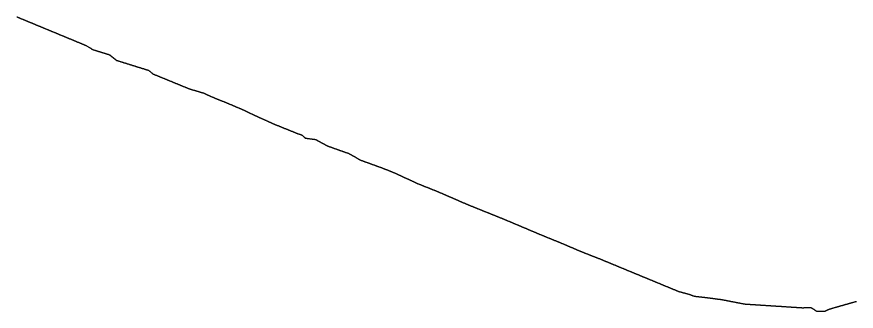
# Model space of a CAD drawing. Header units: metres. Extents: x 418141 to 634354, y 3209888 to 3220191.
# Drawn here: x 418141 to 444891, y 3209888 to 3219271 of the extents above; entities that cross this region are included whole.
import ezdxf

# ---------------------------------------------------------------- set-up
doc = ezdxf.new("R2010")
doc.units = ezdxf.units.M

msp = doc.modelspace()

# ---------------------------------------------------------------- linework, layer by layer
at = {"flags": 128}
msp.add_lwpolyline([(418141, 3219271), (418152, 3219267), (418163, 3219262), (418174, 3219257), (418185, 3219253), (418196, 3219248), (418207, 3219244), (418218, 3219239), (418229, 3219234), (418240, 3219230), (418251, 3219225), (418262, 3219221), (418273, 3219216), (418284, 3219211), (418295, 3219207), (418306, 3219202), (418318, 3219198), (418329, 3219193), (418340, 3219188), (418351, 3219184), (418362, 3219179), (418373, 3219175), (418384, 3219170), (418395, 3219166), (418406, 3219161), (418417, 3219156), (418428, 3219152), (418440, 3219147), (418451, 3219143), (418462, 3219138), (418472, 3219133), (418484, 3219129), (418495, 3219124), (418506, 3219120), (418517, 3219115), (418528, 3219110), (418539, 3219106), (418550, 3219101), (418561, 3219097), (418572, 3219092), (418583, 3219087), (418594, 3219083), (418606, 3219078), (418617, 3219074), (418628, 3219069), (418639, 3219065), (418650, 3219060), (418661, 3219055), (418672, 3219051), (418683, 3219046), (418694, 3219042), (418705, 3219037), (418716, 3219032), (418727, 3219028), (418739, 3219023), (418750, 3219018), (418761, 3219014), (418772, 3219009), (418783, 3219004), (418794, 3219000), (418805, 3218995), (418816, 3218991), (418827, 3218986), (418838, 3218982), (418849, 3218977), (418860, 3218972), (418871, 3218968), (418882, 3218963), (418894, 3218959), (418905, 3218954), (418916, 3218950), (418927, 3218945), (418938, 3218940), (418949, 3218936), (418960, 3218931), (418971, 3218927), (418982, 3218922), (418993, 3218917), (419004, 3218913), (419016, 3218908), (419027, 3218904), (419038, 3218899), (419049, 3218894), (419060, 3218890), (419071, 3218885), (419083, 3218881), (419094, 3218876), (419105, 3218871), (419116, 3218867), (419127, 3218862), (419138, 3218858), (419149, 3218853), (419160, 3218848), (419172, 3218844), (419183, 3218839), (419193, 3218835), (419204, 3218830), (419216, 3218826), (419227, 3218821), (419238, 3218816), (419249, 3218812), (419260, 3218807), (419271, 3218802), (419282, 3218798), (419294, 3218793), (419305, 3218789), (419316, 3218784), (419327, 3218779), (419338, 3218775), (419349, 3218770), (419360, 3218766), (419371, 3218761), (419382, 3218757), (419393, 3218752), (419405, 3218747), (419416, 3218743), (419427, 3218738), (419438, 3218734), (419449, 3218729), (419460, 3218724), (419471, 3218720), (419482, 3218715), (419493, 3218711), (419504, 3218706), (419515, 3218701), (419526, 3218697), (419537, 3218692), (419548, 3218688), (419560, 3218683), (419571, 3218679), (419582, 3218674), (419593, 3218669), (419604, 3218665), (419615, 3218660), (419626, 3218655), (419637, 3218651), (419648, 3218646), (419659, 3218642), (419670, 3218637), (419681, 3218632), (419692, 3218628), (419704, 3218623), (419715, 3218619), (419726, 3218614), (419737, 3218609), (419748, 3218605), (419759, 3218600), (419770, 3218596), (419781, 3218591), (419792, 3218586), (419803, 3218582), (419814, 3218577), (419824, 3218573), (419836, 3218569), (419847, 3218564), (419858, 3218559), (419869, 3218555), (419880, 3218550), (419891, 3218546), (419902, 3218541), (419913, 3218536), (419924, 3218532), (419935, 3218527), (419946, 3218522), (419957, 3218518), (419968, 3218513), (419979, 3218509), (419991, 3218504), (420002, 3218500), (420013, 3218495), (420024, 3218490), (420035, 3218486), (420046, 3218481), (420057, 3218477), (420068, 3218472), (420079, 3218467), (420090, 3218463), (420102, 3218458), (420113, 3218454), (420124, 3218449), (420135, 3218444), (420146, 3218440), (420157, 3218435), (420168, 3218431), (420179, 3218426), (420190, 3218421), (420201, 3218417), (420212, 3218412), (420224, 3218408), (420235, 3218403), (420246, 3218398), (420257, 3218394), (420268, 3218389), (420279, 3218385), (420290, 3218380), (420301, 3218375), (420312, 3218371), (420323, 3218366), (420334, 3218362), (420345, 3218357), (420356, 3218351), (420366, 3218345), (420454, 3218292), (420465, 3218286), (420475, 3218280), (420485, 3218273), (420495, 3218267), (420506, 3218261), (420516, 3218255), (420526, 3218249), (420537, 3218243), (420547, 3218236), (420557, 3218230), (420566, 3218225), (420577, 3218222), (420589, 3218218), (420600, 3218214), (420612, 3218211), (420623, 3218207), (420634, 3218204), (420646, 3218200), (420657, 3218196), (420669, 3218193), (420680, 3218189), (420692, 3218186), (420703, 3218182), (420715, 3218179), (420726, 3218175), (420738, 3218171), (420749, 3218168), (420760, 3218164), (420772, 3218161), (420783, 3218157), (420795, 3218154), (420806, 3218150), (420818, 3218147), (420829, 3218143), (420841, 3218140), (420853, 3218136), (420864, 3218132), (420876, 3218129), (420887, 3218125), (420898, 3218122), (420910, 3218118), (420921, 3218114), (420933, 3218111), (420944, 3218107), (420956, 3218104), (420967, 3218100), (420979, 3218097), (420990, 3218093), (421002, 3218089), (421013, 3218086), (421025, 3218082), (421036, 3218079), (421048, 3218075), (421059, 3218071), (421071, 3218068), (421082, 3218064), (421094, 3218061), (421105, 3218057), (421116, 3218053), (421327, 3217881), (421338, 3217877), (421350, 3217874), (421361, 3217870), (421373, 3217866), (421384, 3217863), (421396, 3217859), (421407, 3217856), (421419, 3217852), (421430, 3217849), (421442, 3217845), (421453, 3217841), (421465, 3217838), (421476, 3217834), (421488, 3217831), (421499, 3217827), (421511, 3217824), (421522, 3217820), (421534, 3217816), (421545, 3217813), (421556, 3217809), (421568, 3217806), (421579, 3217802), (421591, 3217799), (421602, 3217795), (421614, 3217792), (421625, 3217788), (421637, 3217784), (421648, 3217781), (421660, 3217777), (421671, 3217774), (421682, 3217770), (421694, 3217767), (421706, 3217763), (421717, 3217759), (421729, 3217756), (421740, 3217752), (421751, 3217749), (421763, 3217745), (421775, 3217742), (421786, 3217738), (421798, 3217735), (421810, 3217731), (421821, 3217727), (421833, 3217724), (421844, 3217720), (421855, 3217716), (421866, 3217713), (421877, 3217710), (421889, 3217706), (421900, 3217703), (421912, 3217699), (421923, 3217696), (421935, 3217692), (421946, 3217688), (421958, 3217685), (421969, 3217681), (421980, 3217678), (421992, 3217674), (422003, 3217671), (422015, 3217667), (422026, 3217664), (422037, 3217660), (422049, 3217657), (422060, 3217653), (422072, 3217650), (422083, 3217646), (422095, 3217642), (422106, 3217639), (422118, 3217635), (422129, 3217632), (422141, 3217628), (422152, 3217625), (422164, 3217621), (422175, 3217618), (422187, 3217614), (422198, 3217610), (422210, 3217607), (422221, 3217603), (422233, 3217600), (422244, 3217596), (422256, 3217592), (422267, 3217589), (422279, 3217585), (422290, 3217582), (422302, 3217578), (422313, 3217575), (422325, 3217571), (422336, 3217567), (422341, 3217566), (422350, 3217558), (422360, 3217551), (422369, 3217543), (422378, 3217535), (422387, 3217528), (422397, 3217520), (422406, 3217512), (422415, 3217504), (422424, 3217497), (422433, 3217489), (422443, 3217481), (422452, 3217474), (422461, 3217466), (422470, 3217458), (422477, 3217453), (422488, 3217448), (422500, 3217444), (422511, 3217439), (422522, 3217434), (422533, 3217430), (422544, 3217425), (422555, 3217421), (422566, 3217416), (422577, 3217412), (422589, 3217407), (422600, 3217403), (422611, 3217398), (422622, 3217393), (422633, 3217389), (422644, 3217384), (422655, 3217380), (422666, 3217375), (422678, 3217370), (422689, 3217366), (422700, 3217361), (422711, 3217357), (422722, 3217352), (422733, 3217348), (422745, 3217343), (422756, 3217338), (422767, 3217334), (422778, 3217329), (422789, 3217325), (422800, 3217320), (422811, 3217315), (422823, 3217311), (422834, 3217306), (422845, 3217302), (422856, 3217297), (422867, 3217293), (422878, 3217288), (422889, 3217283), (422900, 3217279), (422911, 3217274), (422923, 3217270), (422934, 3217265), (422945, 3217261), (422956, 3217256), (422967, 3217252), (422978, 3217247), (422989, 3217242), (423001, 3217238), (423012, 3217233), (423023, 3217228), (423034, 3217224), (423045, 3217219), (423056, 3217215), (423068, 3217210), (423079, 3217205), (423090, 3217201), (423101, 3217196), (423113, 3217192), (423124, 3217187), (423135, 3217182), (423146, 3217178), (423157, 3217173), (423168, 3217169), (423179, 3217164), (423191, 3217160), (423202, 3217155), (423214, 3217150), (423225, 3217146), (423236, 3217141), (423247, 3217137), (423258, 3217132), (423269, 3217127), (423280, 3217123), (423291, 3217118), (423302, 3217114), (423314, 3217109), (423325, 3217105), (423336, 3217100), (423347, 3217096), (423358, 3217091), (423369, 3217086), (423380, 3217082), (423392, 3217077), (423403, 3217073), (423414, 3217068), (423425, 3217064), (423436, 3217059), (423447, 3217054), (423458, 3217050), (423469, 3217045), (423481, 3217041), (423492, 3217036), (423503, 3217032), (423514, 3217027), (423525, 3217023), (423536, 3217018), (423547, 3217013), (423558, 3217009), (423569, 3217004), (423581, 3217000), (423592, 3216995), (423603, 3216991), (423614, 3216986), (423625, 3216982), (423636, 3216977), (423640, 3216976), (423651, 3216972), (423663, 3216969), (423674, 3216965), (423686, 3216962), (423697, 3216959), (423709, 3216955), (423720, 3216952), (423732, 3216948), (423743, 3216945), (423755, 3216942), (423767, 3216938), (423778, 3216935), (423790, 3216931), (423801, 3216928), (423813, 3216925), (423824, 3216921), (423836, 3216918), (423847, 3216914), (423859, 3216911), (423870, 3216908), (423882, 3216904), (423893, 3216901), (423905, 3216897), (423916, 3216894), (423928, 3216890), (423939, 3216887), (423951, 3216884), (423962, 3216880), (423974, 3216877), (423985, 3216873), (423997, 3216870), (424008, 3216866), (424020, 3216863), (424031, 3216860), (424043, 3216856), (424055, 3216853), (424066, 3216849), (424078, 3216846), (424089, 3216843), (424100, 3216838), (424111, 3216833), (424122, 3216828), (424132, 3216823), (424143, 3216818), (424154, 3216813), (424166, 3216808), (424177, 3216803), (424188, 3216798), (424199, 3216793), (424210, 3216788), (424221, 3216783), (424232, 3216778), (424243, 3216774), (424254, 3216769), (424265, 3216764), (424276, 3216759), (424287, 3216754), (424297, 3216749), (424308, 3216744), (424318, 3216740), (424329, 3216735), (424340, 3216730), (424351, 3216725), (424362, 3216720), (424373, 3216715), (424383, 3216711), (424394, 3216705), (424405, 3216701), (424416, 3216696), (424427, 3216691), (424438, 3216686), (424449, 3216682), (424460, 3216677), (424471, 3216672), (424482, 3216668), (424494, 3216663), (424505, 3216659), (424516, 3216654), (424527, 3216650), (424539, 3216646), (424549, 3216641), (424561, 3216637), (424572, 3216633), (424583, 3216628), (424591, 3216625), (424602, 3216621), (424613, 3216616), (424624, 3216612), (424635, 3216608), (424646, 3216603), (424657, 3216599), (424668, 3216595), (424679, 3216590), (424690, 3216586), (424701, 3216581), (424712, 3216577), (424723, 3216573), (424735, 3216568), (424746, 3216564), (424757, 3216560), (424768, 3216555), (424779, 3216551), (424791, 3216546), (424802, 3216542), (424813, 3216537), (424824, 3216533), (424835, 3216528), (424846, 3216523), (424857, 3216519), (424869, 3216514), (424880, 3216509), (424891, 3216504), (424902, 3216499), (424913, 3216495), (424924, 3216490), (424935, 3216485), (424946, 3216480), (424957, 3216476), (424968, 3216471), (424979, 3216466), (424990, 3216462), (425002, 3216457), (425013, 3216452), (425024, 3216448), (425035, 3216443), (425046, 3216438), (425057, 3216433), (425068, 3216429), (425079, 3216424), (425090, 3216419), (425101, 3216414), (425112, 3216410), (425124, 3216405), (425135, 3216400), (425146, 3216396), (425157, 3216391), (425168, 3216386), (425179, 3216381), (425190, 3216377), (425201, 3216372), (425212, 3216367), (425223, 3216363), (425234, 3216358), (425245, 3216353), (425256, 3216348), (425267, 3216344), (425278, 3216339), (425288, 3216334), (425299, 3216330), (425311, 3216325), (425322, 3216321), (425333, 3216316), (425344, 3216311), (425355, 3216306), (425366, 3216302), (425377, 3216297), (425388, 3216292), (425399, 3216287), (425410, 3216282), (425420, 3216277), (425431, 3216271), (425442, 3216266), (425453, 3216261), (425463, 3216255), (425474, 3216250), (425485, 3216245), (425496, 3216240), (425507, 3216235), (425517, 3216229), (425528, 3216224), (425539, 3216219), (425550, 3216214), (425561, 3216209), (425572, 3216204), (425582, 3216198), (425593, 3216193), (425604, 3216188), (425615, 3216183), (425626, 3216177), (425637, 3216172), (425648, 3216167), (425658, 3216162), (425669, 3216157), (425679, 3216151), (425690, 3216146), (425701, 3216141), (425712, 3216136), (425723, 3216130), (425733, 3216125), (425744, 3216120), (425755, 3216115), (425766, 3216110), (425777, 3216105), (425788, 3216100), (425799, 3216096), (425810, 3216091), (425821, 3216086), (425832, 3216081), (425843, 3216076), (425854, 3216071), (425866, 3216066), (425877, 3216061), (425888, 3216056), (425899, 3216051), (425910, 3216046), (425921, 3216041), (425932, 3216036), (425943, 3216031), (425954, 3216027), (425965, 3216022), (425976, 3216017), (425987, 3216012), (425998, 3216007), (426009, 3216002), (426020, 3215997), (426030, 3215992), (426041, 3215987), (426052, 3215982), (426063, 3215977), (426074, 3215973), (426085, 3215968), (426108, 3215958), (426119, 3215953), (426130, 3215948), (426141, 3215943), (426152, 3215938), (426163, 3215933), (426174, 3215928), (426184, 3215923), (426195, 3215918), (426206, 3215913), (426218, 3215908), (426227, 3215904), (426238, 3215899), (426249, 3215894), (426260, 3215889), (426271, 3215884), (426282, 3215879), (426292, 3215874), (426303, 3215869), (426314, 3215864), (426326, 3215859), (426331, 3215857), (426342, 3215852), (426354, 3215847), (426365, 3215842), (426376, 3215838), (426387, 3215833), (426398, 3215829), (426410, 3215825), (426421, 3215820), (426432, 3215815), (426443, 3215811), (426454, 3215807), (426465, 3215802), (426476, 3215798), (426488, 3215793), (426499, 3215788), (426510, 3215784), (426521, 3215779), (426532, 3215775), (426543, 3215770), (426554, 3215766), (426565, 3215761), (426576, 3215757), (426588, 3215752), (426599, 3215748), (426610, 3215743), (426621, 3215739), (426632, 3215734), (426643, 3215730), (426654, 3215725), (426666, 3215721), (426677, 3215716), (426688, 3215712), (426699, 3215707), (426710, 3215703), (426721, 3215698), (426732, 3215694), (426744, 3215689), (426755, 3215685), (426766, 3215680), (426777, 3215676), (426788, 3215671), (426799, 3215667), (426810, 3215662), (426821, 3215658), (426833, 3215653), (426844, 3215649), (426855, 3215644), (426866, 3215640), (426877, 3215635), (426888, 3215631), (426899, 3215626), (426911, 3215622), (426922, 3215617), (426933, 3215613), (426944, 3215608), (426955, 3215604), (426966, 3215599), (426977, 3215594), (426988, 3215590), (427000, 3215585), (427011, 3215581), (427022, 3215576), (427033, 3215572), (427044, 3215567), (427055, 3215562), (427066, 3215558), (427078, 3215554), (427089, 3215550), (427101, 3215546), (427113, 3215542), (427125, 3215538), (427136, 3215534), (427148, 3215530), (427159, 3215526), (427170, 3215523), (427182, 3215519), (427193, 3215515), (427205, 3215513), (427216, 3215509), (427227, 3215503), (427236, 3215495), (427245, 3215487), (427253, 3215479), (427262, 3215471), (427271, 3215463), (427280, 3215455), (427289, 3215447), (427298, 3215439), (427307, 3215431), (427316, 3215424), (427325, 3215416), (427334, 3215408), (427345, 3215403), (427357, 3215402), (427369, 3215400), (427381, 3215398), (427392, 3215397), (427404, 3215395), (427416, 3215394), (427428, 3215392), (427440, 3215391), (427451, 3215389), (427463, 3215388), (427475, 3215386), (427487, 3215385), (427499, 3215383), (427511, 3215381), (427523, 3215380), (427534, 3215378), (427546, 3215377), (427558, 3215375), (427570, 3215374), (427582, 3215372), (427594, 3215371), (427605, 3215369), (427617, 3215368), (427629, 3215366), (427641, 3215365), (427653, 3215363), (427665, 3215362), (427676, 3215357), (427686, 3215352), (427697, 3215346), (427707, 3215340), (427718, 3215334), (427728, 3215328), (427738, 3215322), (427749, 3215317), (427759, 3215311), (427769, 3215305), (427780, 3215299), (427790, 3215293), (427801, 3215288), (427811, 3215282), (427822, 3215276), (427832, 3215270), (427843, 3215264), (427853, 3215259), (427864, 3215253), (427874, 3215247), (427885, 3215241), (427895, 3215235), (427906, 3215230), (427916, 3215224), (427927, 3215218), (427937, 3215212), (427948, 3215207), (427958, 3215201), (427968, 3215195), (427979, 3215189), (427990, 3215184), (428000, 3215178), (428011, 3215172), (428021, 3215166), (428032, 3215161), (428043, 3215156), (428054, 3215152), (428066, 3215148), (428077, 3215144), (428088, 3215140), (428100, 3215136), (428111, 3215132), (428122, 3215128), (428133, 3215124), (428145, 3215119), (428156, 3215115), (428168, 3215111), (428179, 3215107), (428191, 3215103), (428202, 3215099), (428213, 3215094), (428224, 3215090), (428235, 3215086), (428247, 3215082), (428258, 3215078), (428269, 3215074), (428281, 3215070), (428292, 3215066), (428303, 3215062), (428314, 3215058), (428326, 3215054), (428337, 3215050), (428348, 3215046), (428359, 3215042), (428371, 3215038), (428382, 3215034), (428393, 3215030), (428405, 3215026), (428416, 3215022), (428427, 3215018), (428439, 3215014), (428450, 3215010), (428461, 3215006), (428472, 3215002), (428483, 3214999), (428495, 3214995), (428506, 3214991), (428517, 3214987), (428529, 3214983), (428540, 3214979), (428551, 3214975), (428563, 3214971), (428574, 3214967), (428585, 3214963), (428596, 3214959), (428608, 3214955), (428619, 3214951), (428630, 3214947), (428642, 3214943), (428653, 3214940), (428664, 3214936), (428676, 3214932), (428687, 3214928), (428698, 3214924), (428710, 3214920), (428720, 3214914), (428731, 3214908), (428741, 3214902), (428752, 3214896), (428762, 3214891), (428773, 3214885), (428783, 3214879), (428794, 3214873), (428804, 3214867), (428815, 3214861), (428825, 3214855), (428836, 3214850), (428846, 3214844), (428857, 3214838), (428867, 3214832), (428878, 3214826), (428888, 3214820), (428899, 3214815), (428909, 3214809), (428920, 3214803), (428930, 3214797), (428940, 3214791), (428951, 3214786), (428961, 3214780), (428972, 3214774), (428982, 3214768), (428993, 3214762), (429003, 3214756), (429014, 3214751), (429024, 3214745), (429035, 3214739), (429045, 3214733), (429056, 3214727), (429066, 3214721), (429077, 3214716), (429087, 3214710), (429098, 3214705), (429109, 3214699), (429120, 3214695), (429131, 3214691), (429143, 3214687), (429154, 3214683), (429165, 3214679), (429176, 3214675), (429188, 3214671), (429199, 3214667), (429210, 3214662), (429222, 3214658), (429233, 3214654), (429244, 3214650), (429256, 3214646), (429267, 3214642), (429278, 3214638), (429289, 3214634), (429301, 3214630), (429312, 3214626), (429323, 3214622), (429334, 3214618), (429346, 3214614), (429357, 3214610), (429368, 3214606), (429379, 3214602), (429390, 3214597), (429402, 3214593), (429413, 3214589), (429424, 3214585), (429435, 3214581), (429447, 3214577), (429458, 3214573), (429469, 3214569), (429481, 3214565), (429492, 3214561), (429503, 3214557), (429514, 3214553), (429525, 3214549), (429536, 3214545), (429548, 3214540), (429559, 3214536), (429570, 3214532), (429581, 3214528), (429592, 3214524), (429603, 3214520), (429615, 3214516), (429626, 3214512), (429637, 3214508), (429648, 3214504), (429660, 3214500), (429671, 3214496), (429682, 3214492), (429693, 3214488), (429705, 3214484), (429716, 3214480), (429727, 3214476), (429738, 3214471), (429749, 3214467), (429761, 3214463), (429772, 3214458), (429783, 3214454), (429794, 3214450), (429805, 3214445), (429816, 3214441), (429828, 3214436), (429839, 3214432), (429850, 3214428), (429861, 3214423), (429872, 3214419), (429883, 3214415), (429895, 3214410), (429906, 3214406), (429917, 3214402), (429928, 3214398), (429939, 3214393), (429950, 3214389), (429961, 3214384), (429972, 3214380), (429983, 3214375), (429995, 3214371), (430006, 3214367), (430017, 3214362), (430028, 3214358), (430039, 3214354), (430050, 3214349), (430061, 3214345), (430072, 3214341), (430083, 3214336), (430095, 3214332), (430106, 3214327), (430117, 3214323), (430128, 3214319), (430139, 3214314), (430150, 3214309), (430161, 3214305), (430172, 3214300), (430183, 3214295), (430193, 3214289), (430204, 3214284), (430215, 3214279), (430226, 3214274), (430237, 3214269), (430248, 3214264), (430258, 3214259), (430269, 3214254), (430281, 3214249), (430292, 3214244), (430303, 3214239), (430305, 3214238), (430314, 3214234), (430324, 3214229), (430335, 3214224), (430346, 3214219), (430357, 3214214), (430368, 3214209), (430379, 3214204), (430390, 3214199), (430401, 3214194), (430412, 3214189), (430423, 3214184), (430434, 3214179), (430445, 3214174), (430455, 3214169), (430466, 3214164), (430477, 3214159), (430488, 3214154), (430499, 3214149), (430509, 3214144), (430520, 3214139), (430531, 3214134), (430542, 3214129), (430553, 3214124), (430564, 3214119), (430575, 3214114), (430586, 3214109), (430597, 3214104), (430608, 3214099), (430619, 3214094), (430629, 3214089), (430640, 3214084), (430651, 3214079), (430662, 3214074), (430673, 3214069), (430684, 3214064), (430695, 3214059), (430706, 3214054), (430717, 3214049), (430728, 3214043), (430739, 3214038), (430749, 3214033), (430760, 3214028), (430771, 3214023), (430782, 3214018), (430793, 3214013), (430804, 3214008), (430815, 3214003), (430826, 3213998), (430837, 3213993), (430848, 3213988), (430859, 3213983), (430870, 3213978), (430881, 3213973), (430892, 3213968), (430903, 3213963), (430914, 3213958), (430925, 3213953), (430936, 3213949), (430947, 3213944), (430958, 3213940), (430969, 3213935), (430980, 3213931), (430991, 3213926), (431002, 3213922), (431014, 3213917), (431025, 3213913), (431036, 3213908), (431047, 3213904), (431058, 3213899), (431069, 3213895), (431081, 3213891), (431092, 3213886), (431103, 3213882), (431114, 3213877), (431125, 3213873), (431136, 3213868), (431147, 3213864), (431158, 3213860), (431170, 3213855), (431181, 3213851), (431192, 3213846), (431203, 3213842), (431214, 3213837), (431225, 3213833), (431237, 3213828), (431248, 3213824), (431259, 3213819), (431270, 3213815), (431281, 3213811), (431292, 3213806), (431303, 3213802), (431314, 3213797), (431326, 3213793), (431337, 3213788), (431348, 3213784), (431359, 3213779), (431370, 3213775), (431381, 3213770), (431393, 3213766), (431404, 3213761), (431415, 3213757), (431426, 3213753), (431437, 3213748), (431448, 3213744), (431459, 3213739), (431470, 3213735), (431482, 3213730), (431493, 3213726), (431504, 3213721), (431515, 3213717), (431526, 3213712), (431537, 3213708), (431548, 3213703), (431559, 3213699), (431571, 3213694), (431582, 3213689), (431593, 3213685), (431604, 3213680), (431615, 3213675), (431626, 3213670), (431637, 3213665), (431648, 3213661), (431659, 3213656), (431670, 3213651), (431681, 3213646), (431692, 3213642), (431703, 3213637), (431714, 3213632), (431725, 3213627), (431736, 3213622), (431747, 3213618), (431758, 3213613), (431769, 3213608), (431780, 3213603), (431791, 3213598), (431802, 3213594), (431813, 3213589), (431825, 3213584), (431835, 3213579), (431847, 3213574), (431857, 3213570), (431868, 3213565), (431879, 3213560), (431890, 3213555), (431901, 3213550), (431913, 3213546), (431924, 3213541), (431935, 3213536), (431946, 3213531), (431957, 3213527), (431968, 3213522), (431979, 3213517), (431990, 3213512), (432001, 3213507), (432012, 3213503), (432023, 3213498), (432034, 3213493), (432045, 3213488), (432056, 3213484), (432067, 3213479), (432078, 3213474), (432089, 3213469), (432100, 3213465), (432111, 3213460), (432117, 3213457), (432128, 3213452), (432139, 3213447), (432150, 3213442), (432161, 3213438), (432172, 3213433), (432183, 3213428), (432194, 3213423), (432205, 3213419), (432216, 3213414), (432227, 3213409), (432238, 3213404), (432249, 3213400), (432260, 3213395), (432271, 3213390), (432282, 3213385), (432293, 3213381), (432304, 3213376), (432315, 3213371), (432326, 3213366), (432337, 3213362), (432348, 3213357), (432359, 3213352), (432370, 3213347), (432381, 3213343), (432392, 3213338), (432403, 3213333), (432414, 3213328), (432425, 3213323), (432436, 3213318), (432447, 3213314), (432458, 3213309), (432469, 3213304), (432480, 3213300), (432491, 3213295), (432502, 3213290), (432513, 3213286), (432525, 3213281), (432536, 3213277), (432547, 3213272), (432558, 3213268), (432569, 3213263), (432580, 3213259), (432591, 3213254), (432603, 3213249), (432614, 3213245), (432625, 3213240), (432636, 3213236), (432647, 3213232), (432659, 3213227), (432670, 3213223), (432681, 3213218), (432692, 3213213), (432703, 3213209), (432714, 3213204), (432726, 3213200), (432737, 3213195), (432748, 3213191), (432759, 3213186), (432770, 3213182), (432781, 3213178), (432792, 3213173), (432804, 3213168), (432815, 3213164), (432826, 3213160), (432837, 3213155), (432848, 3213151), (432859, 3213146), (432870, 3213142), (432882, 3213137), (432893, 3213133), (432904, 3213128), (432915, 3213124), (432926, 3213119), (432937, 3213115), (432948, 3213110), (432960, 3213106), (432971, 3213101), (432982, 3213097), (432993, 3213092), (433004, 3213088), (433015, 3213083), (433026, 3213079), (433038, 3213075), (433049, 3213070), (433060, 3213066), (433071, 3213061), (433082, 3213057), (433093, 3213052), (433104, 3213048), (433116, 3213043), (433126, 3213039), (433137, 3213034), (433148, 3213030), (433160, 3213025), (433171, 3213021), (433182, 3213016), (433193, 3213012), (433204, 3213008), (433215, 3213003), (433226, 3212999), (433238, 3212994), (433249, 3212989), (433260, 3212985), (433271, 3212980), (433282, 3212976), (433293, 3212972), (433304, 3212967), (433316, 3212963), (433327, 3212958), (433338, 3212954), (433349, 3212949), (433360, 3212945), (433371, 3212940), (433382, 3212935), (433393, 3212931), (433405, 3212927), (433416, 3212922), (433427, 3212918), (433438, 3212913), (433449, 3212909), (433460, 3212904), (433471, 3212900), (433483, 3212895), (433494, 3212891), (433505, 3212886), (433516, 3212882), (433527, 3212877), (433538, 3212873), (433549, 3212868), (433560, 3212864), (433572, 3212859), (433583, 3212855), (433594, 3212850), (433605, 3212846), (433616, 3212841), (433628, 3212837), (433639, 3212833), (433650, 3212828), (433661, 3212823), (433672, 3212819), (433683, 3212814), (433694, 3212810), (433705, 3212805), (433717, 3212801), (433728, 3212796), (433739, 3212791), (433750, 3212786), (433761, 3212782), (433772, 3212777), (433783, 3212773), (433794, 3212768), (433805, 3212763), (433816, 3212758), (433827, 3212754), (433838, 3212749), (433849, 3212744), (433860, 3212740), (433871, 3212735), (433882, 3212730), (433894, 3212726), (433905, 3212721), (433916, 3212716), (433927, 3212712), (433938, 3212707), (433949, 3212702), (433960, 3212698), (433971, 3212693), (433982, 3212688), (433993, 3212684), (434004, 3212679), (434015, 3212674), (434027, 3212670), (434038, 3212665), (434049, 3212660), (434060, 3212656), (434071, 3212651), (434082, 3212646), (434093, 3212642), (434104, 3212637), (434115, 3212632), (434126, 3212628), (434137, 3212623), (434148, 3212618), (434159, 3212614), (434170, 3212609), (434181, 3212604), (434193, 3212600), (434204, 3212595), (434215, 3212590), (434226, 3212585), (434237, 3212581), (434248, 3212576), (434259, 3212572), (434270, 3212567), (434281, 3212562), (434292, 3212557), (434303, 3212553), (434314, 3212548), (434326, 3212543), (434337, 3212539), (434348, 3212534), (434359, 3212530), (434370, 3212525), (434381, 3212520), (434392, 3212515), (434403, 3212511), (434414, 3212506), (434425, 3212501), (434436, 3212496), (434447, 3212492), (434459, 3212487), (434470, 3212483), (434481, 3212478), (434492, 3212473), (434503, 3212469), (434514, 3212464), (434525, 3212459), (434536, 3212455), (434547, 3212450), (434558, 3212445), (434569, 3212441), (434580, 3212436), (434591, 3212431), (434602, 3212426), (434614, 3212422), (434625, 3212417), (434636, 3212412), (434647, 3212408), (434658, 3212403), (434669, 3212398), (434680, 3212394), (434691, 3212389), (434702, 3212384), (434713, 3212379), (434724, 3212375), (434735, 3212370), (434746, 3212366), (434758, 3212361), (434769, 3212356), (434780, 3212352), (434791, 3212347), (434802, 3212342), (434813, 3212338), (434824, 3212333), (434835, 3212328), (434846, 3212324), (434857, 3212319), (434869, 3212314), (434880, 3212310), (434891, 3212305), (434902, 3212300), (434913, 3212296), (434924, 3212291), (434935, 3212286), (434946, 3212282), (434957, 3212277), (434969, 3212273), (434980, 3212268), (434991, 3212264), (435002, 3212259), (435013, 3212255), (435024, 3212250), (435036, 3212246), (435047, 3212241), (435058, 3212237), (435069, 3212232), (435080, 3212228), (435091, 3212223), (435102, 3212219), (435114, 3212214), (435125, 3212210), (435136, 3212205), (435147, 3212201), (435158, 3212196), (435169, 3212191), (435180, 3212187), (435192, 3212182), (435203, 3212178), (435214, 3212173), (435225, 3212169), (435236, 3212164), (435247, 3212160), (435258, 3212155), (435270, 3212151), (435281, 3212146), (435292, 3212142), (435303, 3212137), (435314, 3212133), (435325, 3212128), (435336, 3212124), (435347, 3212119), (435359, 3212115), (435370, 3212110), (435381, 3212106), (435392, 3212102), (435403, 3212097), (435414, 3212093), (435425, 3212088), (435437, 3212084), (435448, 3212079), (435459, 3212074), (435470, 3212070), (435481, 3212065), (435492, 3212060), (435503, 3212056), (435514, 3212051), (435525, 3212046), (435536, 3212041), (435547, 3212036), (435558, 3212032), (435569, 3212027), (435580, 3212022), (435592, 3212018), (435603, 3212013), (435614, 3212008), (435625, 3212003), (435636, 3211999), (435647, 3211994), (435658, 3211989), (435669, 3211984), (435680, 3211980), (435691, 3211975), (435703, 3211970), (435714, 3211966), (435725, 3211961), (435736, 3211956), (435747, 3211952), (435758, 3211947), (435769, 3211942), (435780, 3211937), (435791, 3211933), (435802, 3211928), (435813, 3211923), (435824, 3211919), (435835, 3211914), (435846, 3211909), (435857, 3211904), (435868, 3211900), (435879, 3211895), (435890, 3211890), (435901, 3211886), (435912, 3211881), (435923, 3211876), (435934, 3211871), (435945, 3211867), (435957, 3211862), (435968, 3211857), (435979, 3211852), (435990, 3211848), (436001, 3211843), (436012, 3211838), (436023, 3211834), (436034, 3211829), (436045, 3211824), (436056, 3211820), (436067, 3211815), (436078, 3211810), (436089, 3211805), (436100, 3211801), (436111, 3211796), (436123, 3211792), (436134, 3211787), (436145, 3211783), (436156, 3211778), (436167, 3211774), (436178, 3211769), (436190, 3211765), (436201, 3211761), (436212, 3211756), (436223, 3211752), (436234, 3211747), (436246, 3211743), (436257, 3211739), (436268, 3211734), (436279, 3211730), (436290, 3211725), (436302, 3211721), (436313, 3211717), (436324, 3211712), (436335, 3211708), (436347, 3211703), (436358, 3211699), (436369, 3211695), (436380, 3211690), (436391, 3211686), (436403, 3211681), (436414, 3211677), (436425, 3211673), (436436, 3211668), (436447, 3211664), (436459, 3211659), (436470, 3211655), (436481, 3211651), (436492, 3211646), (436503, 3211642), (436515, 3211637), (436526, 3211633), (436537, 3211628), (436548, 3211624), (436560, 3211620), (436571, 3211615), (436582, 3211611), (436593, 3211606), (436604, 3211602), (436616, 3211598), (436627, 3211593), (436638, 3211589), (436649, 3211585), (436660, 3211580), (436671, 3211576), (436683, 3211571), (436694, 3211567), (436705, 3211563), (436716, 3211558), (436727, 3211554), (436739, 3211549), (436750, 3211545), (436761, 3211541), (436772, 3211536), (436783, 3211532), (436794, 3211527), (436806, 3211522), (436817, 3211518), (436828, 3211513), (436839, 3211509), (436850, 3211504), (436861, 3211499), (436872, 3211495), (436883, 3211490), (436894, 3211485), (436906, 3211481), (436917, 3211476), (436928, 3211472), (436939, 3211467), (436950, 3211462), (436961, 3211458), (436972, 3211453), (436983, 3211449), (436995, 3211444), (437006, 3211439), (437017, 3211435), (437028, 3211430), (437039, 3211426), (437050, 3211421), (437061, 3211416), (437072, 3211412), (437083, 3211407), (437095, 3211402), (437106, 3211398), (437117, 3211393), (437128, 3211388), (437139, 3211384), (437150, 3211379), (437161, 3211375), (437172, 3211370), (437183, 3211366), (437194, 3211361), (437205, 3211357), (437216, 3211352), (437227, 3211348), (437238, 3211343), (437249, 3211339), (437260, 3211334), (437271, 3211329), (437283, 3211325), (437294, 3211320), (437305, 3211316), (437316, 3211311), (437327, 3211306), (437338, 3211302), (437349, 3211297), (437360, 3211292), (437371, 3211288), (437382, 3211283), (437394, 3211279), (437405, 3211274), (437416, 3211270), (437427, 3211265), (437438, 3211260), (437449, 3211256), (437461, 3211251), (437472, 3211246), (437483, 3211242), (437494, 3211237), (437505, 3211233), (437516, 3211228), (437527, 3211224), (437538, 3211219), (437550, 3211214), (437561, 3211210), (437572, 3211205), (437583, 3211200), (437594, 3211196), (437605, 3211191), (437616, 3211187), (437627, 3211182), (437638, 3211178), (437649, 3211173), (437661, 3211168), (437672, 3211164), (437683, 3211159), (437694, 3211155), (437705, 3211150), (437716, 3211145), (437727, 3211141), (437739, 3211136), (437750, 3211131), (437761, 3211127), (437772, 3211122), (437783, 3211118), (437794, 3211113), (437805, 3211108), (437816, 3211104), (437827, 3211099), (437839, 3211095), (437850, 3211090), (437861, 3211086), (437872, 3211081), (437883, 3211076), (437894, 3211072), (437906, 3211067), (437917, 3211063), (437928, 3211058), (437939, 3211053), (437950, 3211049), (437961, 3211044), (437972, 3211039), (437983, 3211035), (437994, 3211030), (438006, 3211026), (438017, 3211021), (438028, 3211016), (438039, 3211012), (438050, 3211007), (438061, 3211003), (438072, 3210998), (438083, 3210993), (438095, 3210989), (438106, 3210984), (438117, 3210980), (438128, 3210975), (438139, 3210970), (438150, 3210966), (438161, 3210961), (438173, 3210956), (438184, 3210952), (438195, 3210947), (438206, 3210943), (438217, 3210938), (438228, 3210933), (438239, 3210929), (438250, 3210924), (438262, 3210920), (438273, 3210915), (438284, 3210911), (438295, 3210906), (438306, 3210901), (438317, 3210897), (438328, 3210892), (438339, 3210887), (438351, 3210883), (438362, 3210878), (438373, 3210874), (438384, 3210869), (438395, 3210864), (438406, 3210860), (438417, 3210855), (438428, 3210851), (438440, 3210846), (438451, 3210841), (438462, 3210837), (438473, 3210832), (438484, 3210828), (438495, 3210823), (438506, 3210818), (438518, 3210814), (438529, 3210809), (438540, 3210805), (438551, 3210800), (438562, 3210795), (438573, 3210791), (438585, 3210786), (438596, 3210782), (438607, 3210777), (438618, 3210772), (438629, 3210768), (438640, 3210763), (438651, 3210758), (438662, 3210754), (438674, 3210749), (438685, 3210744), (438696, 3210740), (438707, 3210735), (438718, 3210731), (438729, 3210726), (438740, 3210721), (438751, 3210717), (438763, 3210712), (438774, 3210708), (438785, 3210703), (438796, 3210698), (438807, 3210694), (438818, 3210689), (438829, 3210685), (438840, 3210680), (438852, 3210676), (438862, 3210671), (438873, 3210666), (438884, 3210662), (438896, 3210657), (438907, 3210653), (438918, 3210648), (438929, 3210644), (438940, 3210639), (438951, 3210634), (438962, 3210630), (438973, 3210625), (438985, 3210620), (438996, 3210616), (439007, 3210611), (439018, 3210607), (439029, 3210602), (439040, 3210598), (439051, 3210593), (439062, 3210588), (439073, 3210584), (439085, 3210579), (439096, 3210575), (439107, 3210570), (439118, 3210565), (439129, 3210561), (439140, 3210556), (439151, 3210551), (439162, 3210547), (439164, 3210546), (439174, 3210542), (439184, 3210538), (439195, 3210533), (439207, 3210529), (439218, 3210524), (439229, 3210520), (439240, 3210516), (439251, 3210513), (439263, 3210510), (439275, 3210507), (439286, 3210504), (439298, 3210501), (439310, 3210498), (439321, 3210495), (439333, 3210491), (439345, 3210488), (439356, 3210485), (439368, 3210482), (439379, 3210479), (439391, 3210476), (439403, 3210473), (439414, 3210470), (439426, 3210466), (439438, 3210463), (439449, 3210460), (439461, 3210457), (439472, 3210454), (439484, 3210451), (439496, 3210448), (439507, 3210445), (439519, 3210442), (439530, 3210439), (439542, 3210435), (439553, 3210432), (439564, 3210428), (439576, 3210424), (439587, 3210420), (439598, 3210416), (439610, 3210412), (439621, 3210408), (439632, 3210403), (439643, 3210399), (439655, 3210395), (439666, 3210391), (439677, 3210387), (439688, 3210382), (439700, 3210378), (439711, 3210374), (439722, 3210370), (439734, 3210367), (439746, 3210366), (439758, 3210364), (439770, 3210363), (439782, 3210362), (439794, 3210361), (439806, 3210359), (439818, 3210358), (439830, 3210357), (439842, 3210355), (439854, 3210354), (439866, 3210353), (439878, 3210351), (439890, 3210350), (439902, 3210349), (439913, 3210348), (439925, 3210346), (439938, 3210345), (439949, 3210344), (439961, 3210342), (439973, 3210341), (439985, 3210340), (439997, 3210339), (440009, 3210337), (440021, 3210336), (440033, 3210335), (440045, 3210333), (440057, 3210332), (440069, 3210330), (440081, 3210329), (440093, 3210327), (440105, 3210326), (440117, 3210324), (440129, 3210322), (440141, 3210321), (440153, 3210319), (440165, 3210318), (440177, 3210316), (440189, 3210315), (440201, 3210313), (440213, 3210311), (440225, 3210310), (440237, 3210308), (440249, 3210307), (440261, 3210305), (440273, 3210304), (440284, 3210302), (440296, 3210301), (440308, 3210299), (440320, 3210298), (440332, 3210296), (440344, 3210294), (440356, 3210293), (440368, 3210291), (440380, 3210290), (440392, 3210288), (440404, 3210287), (440416, 3210285), (440428, 3210284), (440439, 3210282), (440451, 3210281), (440451, 3210281), (440463, 3210279), (440475, 3210277), (440487, 3210276), (440498, 3210274), (440510, 3210273), (440522, 3210271), (440534, 3210270), (440546, 3210268), (440558, 3210267), (440570, 3210265), (440582, 3210264), (440594, 3210262), (440606, 3210260), (440617, 3210258), (440629, 3210256), (440641, 3210254), (440653, 3210251), (440664, 3210249), (440676, 3210247), (440688, 3210244), (440700, 3210242), (440712, 3210240), (440723, 3210238), (440735, 3210235), (440747, 3210233), (440759, 3210230), (440771, 3210228), (440782, 3210226), (440794, 3210224), (440806, 3210221), (440818, 3210219), (440830, 3210217), (440841, 3210214), (440853, 3210212), (440865, 3210210), (440877, 3210208), (440889, 3210205), (440900, 3210203), (440912, 3210200), (440924, 3210198), (440935, 3210196), (440947, 3210194), (440959, 3210191), (440971, 3210189), (440982, 3210187), (440994, 3210185), (441006, 3210182), (441018, 3210180), (441030, 3210178), (441041, 3210175), (441053, 3210173), (441065, 3210171), (441077, 3210169), (441088, 3210166), (441100, 3210164), (441112, 3210162), (441123, 3210159), (441136, 3210157), (441148, 3210155), (441160, 3210152), (441171, 3210150), (441183, 3210148), (441195, 3210145), (441207, 3210143), (441219, 3210141), (441230, 3210138), (441242, 3210136), (441254, 3210134), (441266, 3210131), (441277, 3210129), (441289, 3210127), (441300, 3210125), (441312, 3210122), (441324, 3210120), (441336, 3210119), (441348, 3210118), (441360, 3210117), (441371, 3210116), (441384, 3210115), (441396, 3210115), (441407, 3210114), (441419, 3210113), (441431, 3210112), (441443, 3210112), (441455, 3210111), (441467, 3210110), (441479, 3210109), (441491, 3210109), (441503, 3210108), (441515, 3210107), (441527, 3210106), (441539, 3210106), (441551, 3210105), (441563, 3210104), (441574, 3210103), (441586, 3210102), (441598, 3210102), (441611, 3210101), (441623, 3210100), (441634, 3210099), (441647, 3210099), (441659, 3210098), (441670, 3210097), (441683, 3210096), (441695, 3210095), (441706, 3210095), (441718, 3210094), (441730, 3210093), (441742, 3210092), (441754, 3210092), (441767, 3210091), (441779, 3210090), (441791, 3210089), (441803, 3210089), (441815, 3210088), (441827, 3210087), (441839, 3210086), (441851, 3210085), (441863, 3210084), (441875, 3210084), (441886, 3210083), (441899, 3210082), (441911, 3210082), (441923, 3210081), (441935, 3210080), (441946, 3210079), (441959, 3210079), (441971, 3210078), (441983, 3210077), (441994, 3210076), (442006, 3210075), (442018, 3210074), (442030, 3210074), (442042, 3210073), (442054, 3210072), (442066, 3210071), (442078, 3210071), (442090, 3210070), (442102, 3210069), (442114, 3210068), (442126, 3210067), (442138, 3210067), (442150, 3210066), (442162, 3210065), (442174, 3210064), (442186, 3210064), (442198, 3210063), (442210, 3210063), (442222, 3210062), (442234, 3210061), (442246, 3210060), (442258, 3210059), (442270, 3210058), (442282, 3210058), (442294, 3210057), (442306, 3210056), (442318, 3210055), (442330, 3210054), (442342, 3210054), (442354, 3210053), (442366, 3210052), (442378, 3210051), (442390, 3210050), (442402, 3210050), (442414, 3210049), (442426, 3210048), (442438, 3210048), (442450, 3210047), (442462, 3210046), (442474, 3210045), (442486, 3210044), (442498, 3210044), (442510, 3210043), (442522, 3210042), (442534, 3210042), (442546, 3210041), (442558, 3210040), (442570, 3210039), (442582, 3210038), (442594, 3210038), (442606, 3210037), (442618, 3210036), (442630, 3210035), (442642, 3210035), (442653, 3210034), (442665, 3210033), (442677, 3210032), (442690, 3210031), (442701, 3210030), (442713, 3210029), (442725, 3210029), (442737, 3210028), (442749, 3210027), (442761, 3210026), (442774, 3210025), (442786, 3210025), (442798, 3210024), (442810, 3210023), (442822, 3210022), (442834, 3210022), (442846, 3210021), (442858, 3210020), (442870, 3210019), (442882, 3210019), (442894, 3210018), (442906, 3210017), (442918, 3210016), (442930, 3210015), (442942, 3210015), (442954, 3210014), (442965, 3210013), (442977, 3210012), (442989, 3210011), (443001, 3210011), (443013, 3210010), (443025, 3210009), (443037, 3210008), (443049, 3210008), (443061, 3210007), (443073, 3210006), (443085, 3210005), (443097, 3210004), (443109, 3210004), (443121, 3210003), (443133, 3210002), (443145, 3210002), (443157, 3210001), (443169, 3210001), (443181, 3210001), (443193, 3210001), (443205, 3210001), (443217, 3210001), (443229, 3210002), (443241, 3210002), (443253, 3210002), (443265, 3210002), (443277, 3210002), (443289, 3210003), (443301, 3210003), (443313, 3210003), (443325, 3210003), (443337, 3210003), (443349, 3210004), (443361, 3210004), (443373, 3210004), (443385, 3210004), (443397, 3210004), (443409, 3210004), (443421, 3210005), (443433, 3210005), (443445, 3210004), (443456, 3210000), (443466, 3209993), (443476, 3209987), (443487, 3209980), (443497, 3209974), (443507, 3209967), (443517, 3209961), (443527, 3209955), (443537, 3209949), (443547, 3209942), (443557, 3209936), (443567, 3209930), (443577, 3209923), (443587, 3209917), (443598, 3209911), (443607, 3209904), (443617, 3209898), (443629, 3209894), (443640, 3209893), (443652, 3209893), (443664, 3209893), (443676, 3209892), (443688, 3209892), (443700, 3209892), (443712, 3209892), (443724, 3209892), (443736, 3209891), (443748, 3209891), (443760, 3209891), (443772, 3209891), (443784, 3209890), (443796, 3209890), (443808, 3209890), (443820, 3209890), (443832, 3209889), (443844, 3209889), (443856, 3209889), (443868, 3209888), (443880, 3209888), (443892, 3209889), (443892, 3209889), (443903, 3209894), (443913, 3209899), (443924, 3209904), (443935, 3209909), (443946, 3209914), (443957, 3209919), (443968, 3209924), (443979, 3209929), (443990, 3209933), (444000, 3209938), (444011, 3209943), (444022, 3209948), (444033, 3209953), (444044, 3209957), (444055, 3209962), (444067, 3209966), (444078, 3209969), (444090, 3209973), (444101, 3209976), (444113, 3209979), (444124, 3209983), (444136, 3209986), (444147, 3209989), (444159, 3209993), (444171, 3209996), (444182, 3209999), (444194, 3210003), (444205, 3210006), (444217, 3210009), (444228, 3210012), (444240, 3210016), (444251, 3210019), (444263, 3210022), (444275, 3210025), (444287, 3210029), (444298, 3210032), (444310, 3210035), (444322, 3210039), (444333, 3210042), (444345, 3210046), (444357, 3210049), (444368, 3210052), (444380, 3210055), (444391, 3210059), (444404, 3210062), (444415, 3210065), (444427, 3210069), (444438, 3210072), (444450, 3210075), (444461, 3210079), (444473, 3210082), (444485, 3210085), (444496, 3210089), (444508, 3210092), (444519, 3210095), (444531, 3210098), (444542, 3210102), (444554, 3210105), (444565, 3210108), (444577, 3210111), (444588, 3210115), (444600, 3210118), (444612, 3210121), (444623, 3210125), (444635, 3210128), (444646, 3210131), (444658, 3210135), (444670, 3210138), (444681, 3210141), (444692, 3210144), (444704, 3210148), (444716, 3210151), (444727, 3210154), (444739, 3210158), (444751, 3210161), (444762, 3210164), (444774, 3210167), (444785, 3210171), (444797, 3210174), (444808, 3210177), (444820, 3210181), (444831, 3210184), (444843, 3210187), (444855, 3210191), (444867, 3210194), (444878, 3210197), (444890, 3210200), (444902, 3210203)], dxfattribs=at)

doc.saveas('drawing.dxf')
